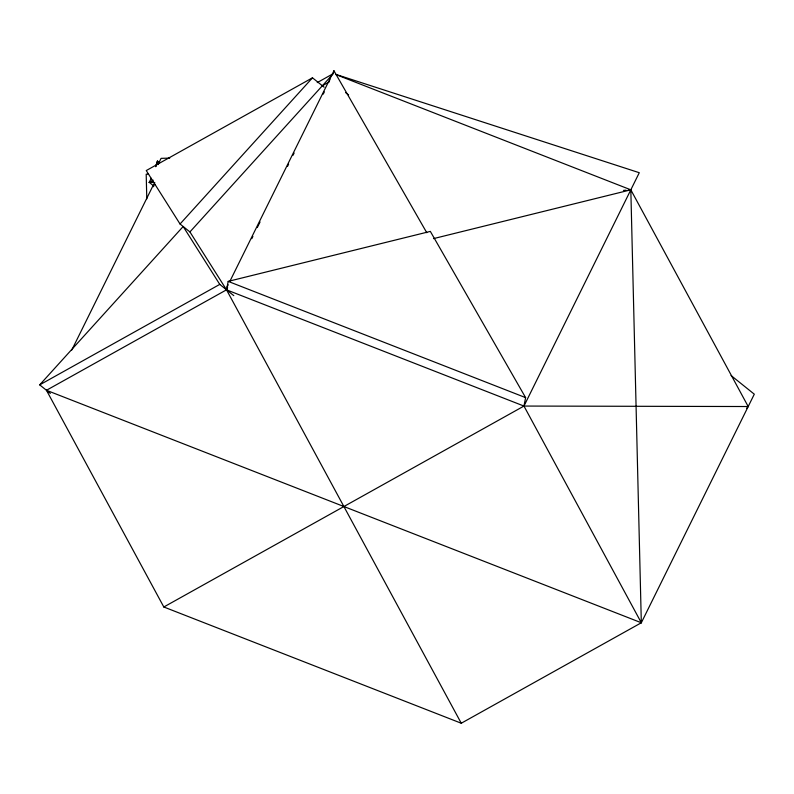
<?xml version="1.0" encoding="UTF-8"?>
<svg xmlns="http://www.w3.org/2000/svg" width="794" height="794" viewBox="0 0 794 794"><rect width="100%" height="100%" fill="white"/><g stroke="black" fill="none" stroke-linecap="round" stroke-linejoin="round"><path stroke-width="1.19" d="M227.62 287.597L226.518 289.82L46.459 390.281L641.324 622.764L523.961 406.062L525.618 397.635L430.338 231.391L228.186 281.384L226.518 289.82L461.264 723.235L641.324 622.764L754.3 394.181L731.095 375.552M329.47 80.958L329.838 79.082M333.579 72.641L333.946 70.765L426.775 232.721M155.693 166.522L157.45 161.023L159.088 162.175M155.793 166.7L157.45 161.023M155.138 184.347L153.113 185.478L149.222 182.362L151.227 178.293M157.986 164.626L161.083 158.353L169.747 158.105M71.778 350.045L153.113 185.478M227.074 287.001L228.176 284.778M229.823 281.443L333.946 70.765M251.797 238.666L252.899 236.443M257.296 227.55L260.045 221.992M287.517 166.393L288.619 164.169M293.016 155.277L294.117 153.053M323.237 94.129L324.339 91.906M335.703 74.487L630.823 189.826L748.196 406.528L523.961 406.062L226.518 289.82L189.925 231.927L180.04 223.997L312.479 77.822L324.141 87.181M50.35 393.407L39.7 384.862L183.166 226.508L219.769 284.391L233.793 295.646M189.925 231.927L333.391 73.584L317.223 82.606M746.539 408.364L748.196 406.528M312.479 77.822L146.255 170.561L180.04 223.997M154.82 182.541L149.222 182.362L153.173 180.149M322.364 85.752L329.282 81.891M39.7 384.862L219.769 284.391M46.459 390.281L163.822 606.993L523.961 406.062L639.279 172.715L335.743 74.348M433.484 238.627L630.823 189.826L641.324 622.764M149.222 182.362L152.845 181.588M623.459 190.401L625.91 190.203M628.372 190.014L630.823 189.826M148.577 174.243L146.195 174.164L146.791 198.857M228.186 281.384L525.618 397.635M163.822 606.993L461.264 723.235M345.638 92.64L348.586 94.903M153.579 184.277L153.639 186.749"/></g></svg>
